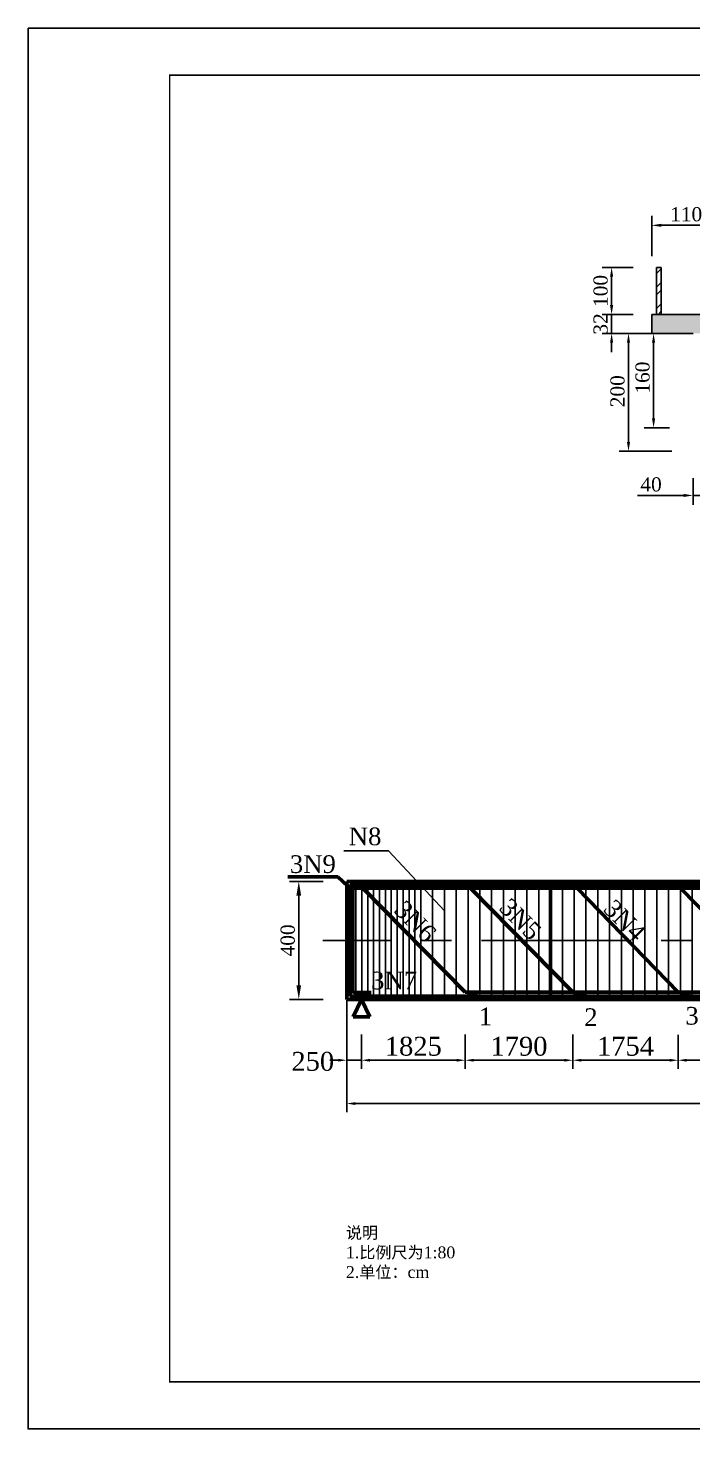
# Model space of a CAD drawing. Header units: millimetres. Extents: x -13981 to -5210, y -1943 to 2439.
# Drawn here: x -7248.7 to -7107.8, y 1072.5 to 1369.5 of the extents above; entities that cross this region are included whole.
import ezdxf

# ---------------------------------------------------------------- set-up
doc = ezdxf.new("R2010")
doc.units = ezdxf.units.MM
doc.linetypes.add('CENTER', pattern=[50.8, 31.75, -6.35, 6.35, -6.35])
doc.linetypes.add('CENTERX2', pattern=[101.6, 63.5, -12.7, 12.7, -12.7])
doc.layers.get('0').update_dxf_attribs({"lineweight": 50})
doc.layers.add('图层1', color=7, linetype='CENTER')
doc.layers.add('图框', color=7, linetype='Continuous')
doc.layers.add('注释 cm', color=7, linetype='Continuous', lineweight=25)
doc.styles.get("Standard").update_dxf_attribs({"font": 'times.ttf'})
doc.dimstyles.new('CM', dxfattribs={"dimtxt": 3, "dimasz": 3, "dimexe": 2, "dimexo": 5, "dimgap": 0.8, "dimtad": 1, "dimdec": 1, "dimlfac": 16, "dimdsep": 46, "dimtxsty": 'Standard', "dimcen": 2.5, "dimadec": 0, "dimazin": 0, "dimtfac": 1, "dimtdec": 1, "dimtmove": 0, "dimatfit": 3, "dimfxl": 1, "dimarcsym": 0})
doc.dimstyles.new('STANDARD 1.80', dxfattribs={"dimscale": 10, "dimtxt": 0.4, "dimasz": 0.18, "dimexe": 0.18, "dimexo": 0.0625, "dimgap": 0.09, "dimtad": 1, "dimdec": 0, "dimlfac": 80, "dimzin": 0, "dimdsep": 46, "dimtxsty": 'Standard', "dimcen": 0.09, "dimadec": 0, "dimazin": 0, "dimtfac": 1, "dimtdec": 0, "dimtofl": 0, "dimtmove": 2, "dimatfit": 3, "dimfxl": 1, "dimtolj": 1, "dimtzin": 0, "dimarcsym": 0})
doc.dimstyles.new('副本 CM', dxfattribs={"dimtxt": 3, "dimasz": 2, "dimexe": 2, "dimexo": 5, "dimgap": 0.8, "dimtad": 1, "dimdec": 1, "dimlfac": 8, "dimdsep": 46, "dimtxsty": 'Standard', "dimcen": 2.5, "dimadec": 0, "dimazin": 0, "dimtfac": 1, "dimtdec": 1, "dimtmove": 0, "dimatfit": 3, "dimfxl": 1, "dimarcsym": 0})

# ---------------------------------------------------------------- blocks, each defined once
blk = doc.blocks.new('*D50')
at = {"layer": '注释 cm', "color": 0, "lineweight": -2, "transparency": 16777216}
for p, q in [((-7116.53, 1321.16), (-7116.53, 1329.68)), ((-7114.53, 1327.68), (-7104.78, 1327.68)), ((-7102.78, 1321.38), (-7102.78, 1329.68))]:
    blk.add_line(p, q, dxfattribs=at)
at = {"layer": '注释 cm', "color": 0, "transparency": 16777216}
for points in [[(-7114.53, 1328.01), (-7114.53, 1327.35), (-7116.53, 1327.68)], [(-7104.78, 1328.01), (-7104.78, 1327.35), (-7102.78, 1327.68)]]:
    blk.add_solid(points, dxfattribs=at)
at = {"layer": '注释 cm', "color": 0, "transparency": 16777216, "insert": (-7109.24, 1330.01), "char_height": 3, "attachment_point": 5}
blk.add_mtext('110', dxfattribs=at)
blk = doc.blocks.new('*D51')
at = {"layer": '注释 cm', "color": 0, "lineweight": -2, "transparency": 16777216}
for p, q in [((-7125.04, 1310.77), (-7125.04, 1312.77)), ((-7121.53, 1308.77), (-7127.04, 1308.77)), ((-7125.04, 1308.77), (-7125.04, 1304.77)), ((-7121.53, 1304.77), (-7127.04, 1304.77)), ((-7125.04, 1302.77), (-7125.04, 1300.77))]:
    blk.add_line(p, q, dxfattribs=at)
at = {"layer": '注释 cm', "color": 0, "transparency": 16777216}
for points in [[(-7125.37, 1310.77), (-7124.7, 1310.77), (-7125.04, 1308.77)], [(-7125.37, 1302.77), (-7124.7, 1302.77), (-7125.04, 1304.77)]]:
    blk.add_solid(points, dxfattribs=at)
at = {"layer": '注释 cm', "color": 0, "transparency": 16777216, "insert": (-7127.36, 1306.77), "char_height": 3, "attachment_point": 5, "rotation": 90}
blk.add_mtext('32', dxfattribs=at)
blk = doc.blocks.new('*D52')
at = {"layer": '注释 cm', "color": 0, "lineweight": -2, "transparency": 16777216}
for p, q in [((-7112.78, 1304.77), (-7118.14, 1304.77)), ((-7116.14, 1302.77), (-7116.14, 1286.77)), ((-7112.78, 1284.77), (-7118.14, 1284.77))]:
    blk.add_line(p, q, dxfattribs=at)
at = {"layer": '注释 cm', "color": 0, "transparency": 16777216}
for points in [[(-7116.48, 1302.77), (-7115.81, 1302.77), (-7116.14, 1304.77)], [(-7116.48, 1286.77), (-7115.81, 1286.77), (-7116.14, 1284.77)]]:
    blk.add_solid(points, dxfattribs=at)
at = {"layer": '注释 cm', "color": 0, "transparency": 16777216, "insert": (-7118.47, 1295.4), "char_height": 3, "attachment_point": 5, "rotation": 90}
blk.add_mtext('160', dxfattribs=at)
blk = doc.blocks.new('*D53')
at = {"layer": '注释 cm', "color": 0, "lineweight": -2, "transparency": 16777216}
for p, q in [((-7112.78, 1304.77), (-7123.46, 1304.77)), ((-7121.46, 1302.77), (-7121.46, 1281.77)), ((-7112.27, 1279.77), (-7123.46, 1279.77))]:
    blk.add_line(p, q, dxfattribs=at)
at = {"layer": '注释 cm', "color": 0, "transparency": 16777216}
for points in [[(-7121.79, 1302.77), (-7121.12, 1302.77), (-7121.46, 1304.77)], [(-7121.79, 1281.77), (-7121.12, 1281.77), (-7121.46, 1279.77)]]:
    blk.add_solid(points, dxfattribs=at)
at = {"layer": '注释 cm', "color": 0, "transparency": 16777216, "insert": (-7123.78, 1292.51), "char_height": 3, "attachment_point": 5, "rotation": 90}
blk.add_mtext('200', dxfattribs=at)
blk = doc.blocks.new('*D40')
at = {"layer": '注释 cm', "color": 0, "lineweight": -2, "transparency": 16777216}
for p, q in [((-7107.78, 1274.09), (-7107.78, 1268.42)), ((-7102.78, 1274.09), (-7102.78, 1268.42)), ((-7109.78, 1270.42), (-7119.58, 1270.42)), ((-7102.78, 1270.42), (-7107.78, 1270.42)), ((-7100.78, 1270.42), (-7098.78, 1270.42))]:
    blk.add_line(p, q, dxfattribs=at)
at = {"layer": '注释 cm', "color": 0, "transparency": 16777216}
for points in [[(-7109.78, 1270.75), (-7109.78, 1270.08), (-7107.78, 1270.42)], [(-7100.78, 1270.75), (-7100.78, 1270.08), (-7102.78, 1270.42)]]:
    blk.add_solid(points, dxfattribs=at)
at = {"layer": '注释 cm', "color": 0, "transparency": 16777216, "insert": (-7116.68, 1272.74), "char_height": 3, "attachment_point": 5}
blk.add_mtext('40', dxfattribs=at)
blk = doc.blocks.new('*D66')
at = {"layer": '注释 cm', "color": 0, "lineweight": -2, "transparency": 16777216}
for p, q in [((-7181.18, 1163.4), (-7181.18, 1139.7)), ((-6868.68, 1162.97), (-6868.68, 1139.7)), ((-7179.38, 1141.5), (-6870.48, 1141.5))]:
    blk.add_line(p, q, dxfattribs=at)
at = {"layer": '注释 cm', "color": 0, "transparency": 16777216}
for points in [[(-7179.38, 1141.8), (-7179.38, 1141.2), (-7181.18, 1141.5)], [(-6870.48, 1141.8), (-6870.48, 1141.2), (-6868.68, 1141.5)]]:
    blk.add_solid(points, dxfattribs=at)
at = {"layer": '注释 cm', "color": 0, "transparency": 16777216, "insert": (-7024.93, 1144.43), "char_height": 4, "attachment_point": 5}
blk.add_mtext('\\A1;25000', dxfattribs=at)
blk = doc.blocks.new('*D67')
at = {"layer": '注释 cm', "color": 0, "lineweight": -2, "transparency": 16777216}
for p, q in [((-7178.05, 1156.17), (-7178.05, 1148.88)), ((-7156.07, 1156.17), (-7156.07, 1148.88)), ((-7176.25, 1150.68), (-7157.87, 1150.68))]:
    blk.add_line(p, q, dxfattribs=at)
at = {"layer": '注释 cm', "color": 0, "transparency": 16777216}
for points in [[(-7176.25, 1150.98), (-7176.25, 1150.38), (-7178.05, 1150.68)], [(-7157.87, 1150.98), (-7157.87, 1150.38), (-7156.07, 1150.68)]]:
    blk.add_solid(points, dxfattribs=at)
at = {"layer": '注释 cm', "color": 0, "transparency": 16777216, "insert": (-7167.06, 1153.62), "char_height": 4, "attachment_point": 5}
blk.add_mtext('\\A1;1825', dxfattribs=at)
blk = doc.blocks.new('*D68')
at = {"layer": '注释 cm', "color": 0, "lineweight": -2, "transparency": 16777216}
for p, q in [((-7156.07, 1156.17), (-7156.07, 1148.88)), ((-7133.26, 1156.17), (-7133.26, 1148.88)), ((-7154.27, 1150.68), (-7135.06, 1150.68))]:
    blk.add_line(p, q, dxfattribs=at)
at = {"layer": '注释 cm', "color": 0, "transparency": 16777216}
for points in [[(-7154.27, 1150.98), (-7154.27, 1150.38), (-7156.07, 1150.68)], [(-7135.06, 1150.98), (-7135.06, 1150.38), (-7133.26, 1150.68)]]:
    blk.add_solid(points, dxfattribs=at)
at = {"layer": '注释 cm', "color": 0, "transparency": 16777216, "insert": (-7144.67, 1153.62), "char_height": 4, "attachment_point": 5}
blk.add_mtext('\\A1;1790', dxfattribs=at)
blk = doc.blocks.new('*D69')
at = {"layer": '注释 cm', "color": 0, "lineweight": -2, "transparency": 16777216}
for p, q in [((-7133.26, 1156.17), (-7133.26, 1148.88)), ((-7110.94, 1156.05), (-7110.94, 1148.88)), ((-7131.46, 1150.68), (-7112.74, 1150.68))]:
    blk.add_line(p, q, dxfattribs=at)
at = {"layer": '注释 cm', "color": 0, "transparency": 16777216}
for points in [[(-7131.46, 1150.98), (-7131.46, 1150.38), (-7133.26, 1150.68)], [(-7112.74, 1150.98), (-7112.74, 1150.38), (-7110.94, 1150.68)]]:
    blk.add_solid(points, dxfattribs=at)
at = {"layer": '注释 cm', "color": 0, "transparency": 16777216, "insert": (-7122.1, 1153.62), "char_height": 4, "attachment_point": 5}
blk.add_mtext('\\A1;1754', dxfattribs=at)
blk = doc.blocks.new('*D70')
at = {"layer": '注释 cm', "color": 0, "lineweight": -2, "transparency": 16777216}
for p, q in [((-7110.94, 1156.05), (-7110.94, 1148.88)), ((-7089.02, 1156.17), (-7089.02, 1148.88)), ((-7109.14, 1150.68), (-7090.82, 1150.68))]:
    blk.add_line(p, q, dxfattribs=at)
at = {"layer": '注释 cm', "color": 0, "transparency": 16777216}
for points in [[(-7109.14, 1150.98), (-7109.14, 1150.38), (-7110.94, 1150.68)], [(-7090.82, 1150.98), (-7090.82, 1150.38), (-7089.02, 1150.68)]]:
    blk.add_solid(points, dxfattribs=at)
at = {"layer": '注释 cm', "color": 0, "transparency": 16777216, "insert": (-7099.98, 1153.62), "char_height": 4, "attachment_point": 5}
blk.add_mtext('\\A1;1718', dxfattribs=at)
blk = doc.blocks.new('*D73')
at = {"layer": '注释 cm', "color": 0, "lineweight": -2, "transparency": 16777216}
for p, q in [((-7181.18, 1155.3), (-7181.18, 1148.88)), ((-7178.05, 1155.3), (-7178.05, 1148.88)), ((-7182.98, 1150.68), (-7184.78, 1150.68)), ((-7176.25, 1150.68), (-7174.45, 1150.68))]:
    blk.add_line(p, q, dxfattribs=at)
at = {"layer": '注释 cm', "color": 0, "transparency": 16777216}
for points in [[(-7182.98, 1150.98), (-7182.98, 1150.38), (-7181.18, 1150.68)], [(-7176.25, 1150.98), (-7176.25, 1150.38), (-7178.05, 1150.68)]]:
    blk.add_solid(points, dxfattribs=at)
at = {"layer": '注释 cm', "color": 0, "transparency": 16777216, "insert": (-7188.36, 1150.42), "char_height": 4, "attachment_point": 5}
blk.add_mtext('\\A1;250', dxfattribs=at)
blk = doc.blocks.new('*D124')
at = {"layer": '注释 cm', "color": 0, "lineweight": -2, "transparency": 16777216}
for p, q in [((-7186.18, 1188.59), (-7193.33, 1188.59)), ((-7191.33, 1185.59), (-7191.33, 1166.59)), ((-7186.18, 1163.59), (-7193.33, 1163.59))]:
    blk.add_line(p, q, dxfattribs=at)
at = {"layer": '注释 cm', "color": 0, "transparency": 16777216}
for points in [[(-7191.83, 1185.59), (-7190.83, 1185.59), (-7191.33, 1188.59)], [(-7191.83, 1166.59), (-7190.83, 1166.59), (-7191.33, 1163.59)]]:
    blk.add_solid(points, dxfattribs=at)
at = {"layer": '注释 cm', "color": 0, "transparency": 16777216, "insert": (-7193.66, 1176.09), "char_height": 3, "attachment_point": 5, "rotation": 90}
blk.add_mtext('400', dxfattribs=at)
blk = doc.blocks.new('*D162')
at = {"layer": '注释 cm', "color": 0, "lineweight": -2, "transparency": 16777216}
for p, q in [((-7120.5, 1318.77), (-7127.04, 1318.77)), ((-7125.04, 1316.77), (-7125.04, 1310.77)), ((-7120.5, 1308.77), (-7127.04, 1308.77))]:
    blk.add_line(p, q, dxfattribs=at)
at = {"layer": '注释 cm', "color": 0, "transparency": 16777216}
for points in [[(-7125.37, 1316.77), (-7124.7, 1316.77), (-7125.04, 1318.77)], [(-7125.37, 1310.77), (-7124.7, 1310.77), (-7125.04, 1308.77)]]:
    blk.add_solid(points, dxfattribs=at)
at = {"layer": '注释 cm', "color": 0, "transparency": 16777216, "insert": (-7127.36, 1313.77), "char_height": 3, "attachment_point": 5, "rotation": 90}
blk.add_mtext('100', dxfattribs=at)

msp = doc.modelspace()

# ---------------------------------------------------------------- hatches: boundary and pattern name
at = {"layer": '注释 cm'}
h = msp.add_hatch(dxfattribs=at)
h.set_pattern_fill('STEEL', color=256)
h.set_pattern_definition([(45, (102.8606, 139.2752), (-2.245064, 2.245064), []), (45, (102.8606, 140.8627), (-2.245064, 2.245064), [])])
h.paths.add_polyline_path([(-7115.5036, 1308.7738), (-7114.5036, 1308.7738), (-7114.5036, 1318.7738), (-7115.5036, 1318.7738)])
h.paths.add_polyline_path([(-6940.0495, 1318.7738), (-6941.0495, 1318.7738), (-6941.0495, 1308.7738), (-6940.0495, 1308.7738)])
h = msp.add_hatch(dxfattribs=at)
h.set_pattern_fill('AR-CONC', color=256, scale=0.0125)
h.set_pattern_definition([(50, (-7158.7916, 1304.2319), (2.277308, -0.199239), [0.238125, -2.619375]), (355, (-7158.7916, 1304.2319), (-0.440543, 2.38821), [0.1905, -2.095507]), (100.4514, (-7158.6018, 1304.2153), (1.836766, 2.188972), [0.202375, -2.226128]), (46.1842, (-7158.7916, 1304.867), (3.388488, -0.52553), [0.35719, -3.92906]), (96.6356, (-7158.5092, 1304.823), (2.96755, 3.092827), [0.303563, -3.339195]), (351.1842, (-7158.7916, 1304.867), (2.96755, 3.092827), [0.28575, -3.143247]), (21, (-7158.4741, 1304.7081), (1.89518, -1.278315), [0.238125, -2.619375]), (326, (-7158.474, 1304.7081), (0.772525, 2.30235), [0.1905, -2.0955]), (71.4514, (-7158.3162, 1304.6016), (2.667705, 1.024035), [0.202375, -2.226124]), (37.5, (-7158.7916, 1304.2319), (0.0386075, 1.056938), [0, -2.0701, 0, -2.12725, 0, -2.1034375]), (7.5, (-7158.7916, 1304.2319), (0.835246, 1.252257), [0, -1.21285, 0, -2.022475, 0, -0.8016875]), (327.5, (-7159.4996, 1304.2319), (1.6948824, -0.0716093), [0, -0.79375, 0, -2.4765, 0, -3.286125]), (317.5, (-7159.8171, 1304.2319), (1.851615, 0.317831), [0, -1.031875, 0, -1.64465, 0, -2.333625])])
h.paths.add_polyline_path([(-7102.7765, 1308.7738), (-7116.5265, 1308.7738), (-7116.5265, 1304.7738), (-7107.7765, 1304.7738), (-7102.7765, 1304.7738)])
h.paths.add_polyline_path([(-6939.0265, 1308.7738), (-6952.7765, 1308.7738), (-6952.7765, 1304.7738), (-6947.7765, 1304.7738), (-6939.0265, 1304.7738)])

# ---------------------------------------------------------------- linework, layer by layer
for p, q in [((-7183.0419, 1189.5298), (-7193.6451, 1189.5298)), ((-7179.8922, 1186.5834), (-7183.0419, 1189.5298)), ((-7181.1793, 1163.5916), (-7181.1793, 1188.5916)), ((-7181.1793, 1188.5916), (-7178.0543, 1188.5916)), ((-7178.0543, 1188.5916), (-7024.9293, 1188.5916)), ((-7024.9293, 1187.9514), (-7180.4694, 1187.9514)), ((-7180.4694, 1187.9514), (-7180.4694, 1164.2529)), ((-7179.8922, 1187.6055), (-7179.8922, 1165.3562)), ((-7177.7346, 1187.1907), (-7179.5462, 1187.1907)), ((-7178.9108, 1187.1907), (-7178.9108, 1187.9514)), ((-7178.2732, 1187.1907), (-7178.2732, 1187.9514)), ((-7177.7346, 1187.1907), (-7156.0741, 1165.1016)), ((-7154.9221, 1187.1907), (-7177.7346, 1187.1907)), ((-7154.9221, 1187.1907), (-7158.0471, 1187.1907)), ((-7157.2158, 1187.1907), (-7157.2158, 1187.9514)), ((-7156.4846, 1187.1907), (-7156.4846, 1187.9514)), ((-7155.7534, 1187.1907), (-7155.7534, 1187.9514)), ((-7133.2603, 1165.1016), (-7154.9221, 1187.1907)), ((-7132.3344, 1187.1907), (-7154.9221, 1187.1907)), ((-7137.9694, 1187.9514), (-7137.9694, 1164.2529)), ((-7132.3344, 1187.1907), (-7135.4594, 1187.1907)), ((-7134.6281, 1187.1907), (-7134.6281, 1187.9514)), ((-7133.8969, 1187.1907), (-7133.8969, 1187.9514)), ((-7133.1657, 1187.1907), (-7133.1657, 1187.9514)), ((-7110.9418, 1165.1016), (-7132.3344, 1187.1907)), ((-7110.412, 1187.1907), (-7132.3344, 1187.1907)), ((-7110.412, 1187.1907), (-7113.537, 1187.1907)), ((-7112.7057, 1187.1907), (-7112.7057, 1187.9514)), ((-7111.9745, 1187.1907), (-7111.9745, 1187.9514)), ((-7111.2433, 1187.1907), (-7111.2433, 1187.9514)), ((-7089.0194, 1165.1016), (-7110.412, 1187.1907)), ((-7088.7699, 1187.1907), (-7110.412, 1187.1907)), ((-7155.2418, 1164.2529), (-7180.5197, 1164.2529)), ((-7179.5558, 1165.0198), (-7176.0049, 1165.0198)), ((-7178.7344, 1165.0198), (-7178.7344, 1164.2529)), ((-7178.1765, 1165.0198), (-7178.1765, 1164.2529)), ((-7177.6363, 1165.0198), (-7177.6363, 1164.2529)), ((-7177.0387, 1165.0198), (-7177.0387, 1164.2529)), ((-7176.441, 1165.0198), (-7176.441, 1164.2529)), ((-7152.9491, 1165.1016), (-7156.0741, 1165.1016)), ((-7133.2603, 1165.1016), (-7156.0741, 1165.1016)), ((-7155.2428, 1165.1016), (-7155.2428, 1164.3409)), ((-7024.9293, 1164.2529), (-7155.2418, 1164.2529)), ((-7154.5116, 1165.1016), (-7154.5116, 1164.3409)), ((-7153.7804, 1165.1016), (-7153.7804, 1164.3409)), ((-7130.1353, 1165.1016), (-7133.2603, 1165.1016)), ((-7110.9418, 1165.1016), (-7133.2603, 1165.1016)), ((-7132.429, 1165.1016), (-7132.429, 1164.3409)), ((-7131.6978, 1165.1016), (-7131.6978, 1164.3409)), ((-7130.9666, 1165.1016), (-7130.9666, 1164.3409)), ((-7107.8168, 1165.1016), (-7110.9418, 1165.1016)), ((-7089.0194, 1165.1016), (-7110.9418, 1165.1016)), ((-7110.1105, 1165.1016), (-7110.1105, 1164.3409)), ((-7109.3793, 1165.1016), (-7109.3793, 1164.3409)), ((-7108.6481, 1165.1016), (-7108.6481, 1164.3409)), ((-7181.1793, 1163.5916), (-7181.1793, 1164.0291)), ((-7178.0543, 1163.5916), (-7181.1793, 1163.5916)), ((-7178.0543, 1163.5916), (-7179.8121, 1159.8491)), ((-7178.0543, 1163.5916), (-7024.9293, 1163.5916)), ((-7178.0543, 1163.5916), (-7176.2964, 1159.8491)), ((-7178.0543, 1159.8491), (-7179.8121, 1159.8491)), ((-7178.0543, 1159.8491), (-7176.2964, 1159.8491))]:
    msp.add_line(p, q)
for centre, radius, start, end in [((-7179.5462, 1187.6055), 0.3459, 90, 180), ((-7179.5558, 1165.3562), 0.3364, 180, 270)]:
    msp.add_arc(centre, radius, start, end)
at = {"layer": '图层1'}
for p, q in [((-7164.877, 1164.2529), (-7152.377, 1164.2529)), ((-7178.0543, 1163.5916), (-7165.5543, 1163.589))]:
    msp.add_line(p, q, dxfattribs=at)
at = {"layer": '图框', "ltscale": 3}
msp.add_lwpolyline([(-7248.7042, 1369.5095), (-6828.7042, 1369.5095), (-6828.7042, 1072.5095), (-7248.7042, 1072.5095)], close=True, dxfattribs=at)
at = {"layer": '图框', "ltscale": 3, "const_width": 0.32}
msp.add_lwpolyline([(-7218.7042, 1082.5095), (-6838.7042, 1082.5095), (-6838.7042, 1359.5095), (-7218.7042, 1359.5095)], close=True, dxfattribs=at)
at = {"layer": '注释 cm'}
for p, q in [((-7115.5036, 1308.7738), (-7115.5036, 1318.7738)), ((-7115.5036, 1318.7738), (-7114.5036, 1318.7738)), ((-7114.5036, 1318.7738), (-7114.5036, 1308.7738)), ((-7102.7765, 1308.7738), (-7116.5265, 1308.7738)), ((-7116.5265, 1308.7738), (-7116.5265, 1304.7738)), ((-7116.5265, 1304.7738), (-7107.7765, 1304.7738)), ((-7172.3074, 1195.0638), (-7181.7803, 1195.0638)), ((-7160.4694, 1182.3889), (-7172.3074, 1195.0638)), ((-7179.2194, 1187.9514), (-7179.2194, 1164.2529)), ((-7177.9694, 1187.9514), (-7177.9694, 1164.2529)), ((-7176.7194, 1187.9514), (-7176.7194, 1164.2529)), ((-7175.4694, 1187.9514), (-7175.4694, 1164.2529)), ((-7174.2194, 1187.9514), (-7174.2194, 1164.2529)), ((-7172.9694, 1187.9514), (-7172.9694, 1164.2529)), ((-7171.7194, 1187.9514), (-7171.7194, 1164.2529)), ((-7170.4694, 1187.9514), (-7170.4694, 1164.2529)), ((-7169.2194, 1187.9514), (-7169.2194, 1164.2529)), ((-7167.9694, 1187.9514), (-7167.9694, 1164.2529)), ((-7166.7194, 1187.9514), (-7166.7194, 1164.2529)), ((-7165.4694, 1187.9514), (-7165.4694, 1164.2529)), ((-7162.9694, 1187.9514), (-7162.9694, 1164.2529)), ((-7160.4694, 1187.9514), (-7160.4694, 1164.2529)), ((-7157.9694, 1187.9514), (-7157.9694, 1164.2529)), ((-7155.4694, 1187.9514), (-7155.4694, 1164.2529)), ((-7152.9694, 1187.9514), (-7152.9694, 1164.2529)), ((-7150.4694, 1187.9514), (-7150.4694, 1164.2529)), ((-7147.9694, 1187.9514), (-7147.9694, 1164.2529)), ((-7145.4694, 1187.9514), (-7145.4694, 1164.2529)), ((-7142.9694, 1187.9514), (-7142.9694, 1164.2529)), ((-7140.4694, 1187.9514), (-7140.4694, 1164.2529)), ((-7137.9694, 1187.9514), (-7137.9694, 1164.2529)), ((-7135.4694, 1187.9514), (-7135.4694, 1164.2529)), ((-7132.9694, 1187.9514), (-7132.9694, 1164.2529)), ((-7130.4694, 1187.9514), (-7130.4694, 1164.2529)), ((-7127.9694, 1187.9514), (-7127.9694, 1164.2529)), ((-7125.4694, 1187.9514), (-7125.4694, 1164.2529)), ((-7122.9694, 1187.9514), (-7122.9694, 1164.2529)), ((-7120.4694, 1187.9514), (-7120.4694, 1164.2529)), ((-7117.9694, 1187.9514), (-7117.9694, 1164.2529)), ((-7115.4694, 1187.9514), (-7115.4694, 1164.2529)), ((-7112.9694, 1187.9514), (-7112.9694, 1164.2529)), ((-7110.4694, 1187.9514), (-7110.4694, 1164.2529)), ((-7110.4694, 1187.9514), (-7110.4694, 1164.2529)), ((-7107.9694, 1187.9514), (-7107.9694, 1164.2529)), ((-7178.0543, 1150.6823), (-7181.1793, 1150.6823))]:
    msp.add_line(p, q, dxfattribs=at)
at = {"layer": '注释 cm', "linetype": 'CENTERX2', "ltscale": 0.5}
msp.add_line((-7019.2646, 1176.0916), (-7186.2185, 1176.0916), dxfattribs=at)

# ---------------------------------------------------------------- texts
at = {"char_height": 3.75, "attachment_point": 1}
for s, width, gutter_width, insert in [('N8', 1661.1262, 3000, (-7180.7393, 1200.0124)), ('3N9', 1661.1262, 3000, (-7193.2248, 1194.1348)), ('3N7', 1661.1262, 3000, (-7176.0059, 1169.4615)), ('1', 484.334788, 1500, (-7153.1926, 1161.8442)), ('2', 496.753565, 1500, (-7130.8387, 1161.6891)), ('3', 581.544294, 1500, (-7109.4018, 1161.9861))]:
    msp.add_mtext_dynamic_manual_height_columns(s, width=width, gutter_width=gutter_width, heights=[0], dxfattribs=dict(at, insert=insert))
at = {"char_height": 3.75, "attachment_point": 1, "rotation": 315}
for s, width, insert in [('3N5', 1295.423377, (-7146.4703, 1185.3736)), ('3N6', 1825, (-7168.7286, 1184.8883)), ('3N4', 1165.114366, (-7124.3738, 1185.131))]:
    msp.add_mtext_dynamic_manual_height_columns(s, width=width, gutter_width=3000, heights=[0], dxfattribs=dict(at, insert=insert))
at = {"layer": '注释 cm', "insert": (-7181.3469, 1115.3642), "char_height": 2.5, "attachment_point": 1}
msp.add_mtext_dynamic_manual_height_columns('{\\fSimSun|b0|i0|c134|p2;说明\\P}1.{\\fSimSun|b0|i0|c134|p2;比例尺为}1:80\\P2.{\\fSimSun|b0|i0|c134|p2;单位：}cm', width=54.89699, gutter_width=12.5, heights=[28.5769], dxfattribs=at)

# ---------------------------------------------------------------- dimensions: what is measured, and where the dimension line sits
at = {"layer": '注释 cm'}
for base, p1, p2, dimstyle, picture, middle in [((-7102.7765, 1327.6806), (-7116.5265, 1316.1644), (-7102.7765, 1316.38), '副本 CM', '*D50', (-7109.2415, 1327.6806)), ((-7102.7765, 1270.4167), (-7107.7765, 1279.0878), (-7102.7765, 1279.0878), '副本 CM', '*D40', (-7116.6778, 1270.4167)), ((-7181.1793, 1150.6823), (-7178.0543, 1155.9245), (-7181.1793, 1155.9245), 'STANDARD 1.80', '*D73', (-7188.356, 1150.4233))]:
    dim = msp.add_linear_dim(base=base, p1=p1, p2=p2, dimstyle=dimstyle, dxfattribs=at)
    dim.commit()
    dim.dimension.update_dxf_attribs({"geometry": picture, "text_midpoint": middle, "dimtype": 160})
dim = msp.add_linear_dim(base=(-7125.0383, 1308.7738), p1=(-7115.5036, 1318.7738), p2=(-7115.5036, 1308.7738), angle=90, text='100', dimstyle='副本 CM', dxfattribs=at)
dim.commit()
dim.dimension.update_dxf_attribs({"geometry": '*D162', "text_midpoint": (-7125.0383, 1313.7738), "dimtype": 160})
for base, p1, p2, picture, middle in [((-7125.0383, 1304.7738), (-7116.5265, 1308.7738), (-7116.5265, 1304.7738), '*D51', (-7125.0383, 1306.7738)), ((-7121.4551, 1279.7738), (-7107.7765, 1304.7738), (-7107.2657, 1279.7738), '*D53', (-7121.4551, 1292.5059)), ((-7116.1441, 1284.7738), (-7107.7765, 1304.7738), (-7107.7765, 1284.7738), '*D52', (-7116.1441, 1295.401))]:
    dim = msp.add_linear_dim(base=base, p1=p1, p2=p2, angle=90, dimstyle='副本 CM', dxfattribs=at)
    dim.commit()
    dim.dimension.update_dxf_attribs({"geometry": picture, "text_midpoint": middle, "dimtype": 160})
dim = msp.add_linear_dim(base=(-7191.3295, 1163.5916), p1=(-7181.1793, 1188.5916), p2=(-7181.1793, 1163.5916), angle=90, dimstyle='CM', dxfattribs=at)
dim.commit()
dim.dimension.update_dxf_attribs({"geometry": '*D124', "text_midpoint": (-7193.6555, 1176.0916)})
dim = msp.add_linear_dim(base=(-6868.6793, 1141.4966), p1=(-7181.1793, 1164.0291), p2=(-6868.6793, 1163.5916), dimstyle='STANDARD 1.80', dxfattribs=at)
dim.commit()
dim.dimension.update_dxf_attribs({"geometry": '*D66', "text_midpoint": (-7024.9293, 1144.4312)})
for base, p1, p2, text, picture, middle in [((-7156.0741, 1150.6823), (-7178.0543, 1156.7948), (-7156.0741, 1156.7948), '1825', '*D67', (-7167.0642, 1153.6169)), ((-7133.2603, 1150.6823), (-7156.0741, 1156.7948), (-7133.2603, 1156.7948), '1790', '*D68', (-7144.6672, 1153.6227)), ((-7110.9418, 1150.6823), (-7133.2603, 1156.7948), (-7110.9418, 1156.6795), '1754', '*D69', (-7122.101, 1153.6227)), ((-7089.0194, 1150.6823), (-7110.9418, 1156.6795), (-7089.0194, 1156.7948), '1718', '*D70', (-7099.9806, 1153.6227))]:
    dim = msp.add_linear_dim(base=base, p1=p1, p2=p2, text=text, dimstyle='STANDARD 1.80', dxfattribs=at)
    dim.commit()
    dim.dimension.update_dxf_attribs({"geometry": picture, "text_midpoint": middle})

doc.saveas('drawing.dxf')
